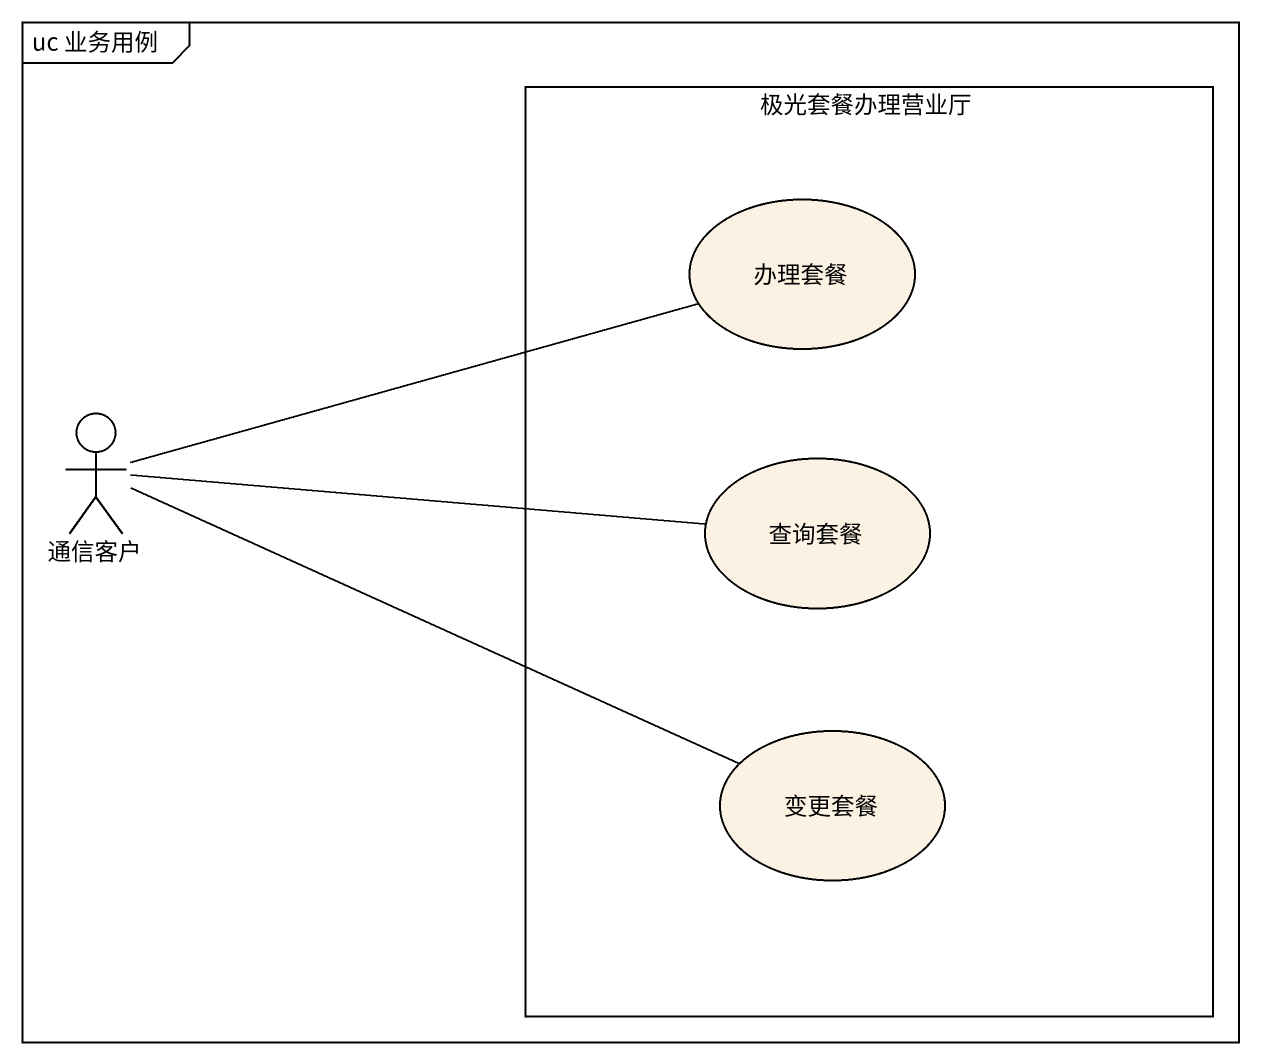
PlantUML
@startuml
mainframe uc 业务用例
rectangle 极光套餐办理营业厅 {
  usecase 办理套餐
  usecase 查询套餐
  usecase 变更套餐
}
actor 通信客户
通信客户 -right- 办理套餐
通信客户 -right- 查询套餐
通信客户 -right- 变更套餐
@enduml
